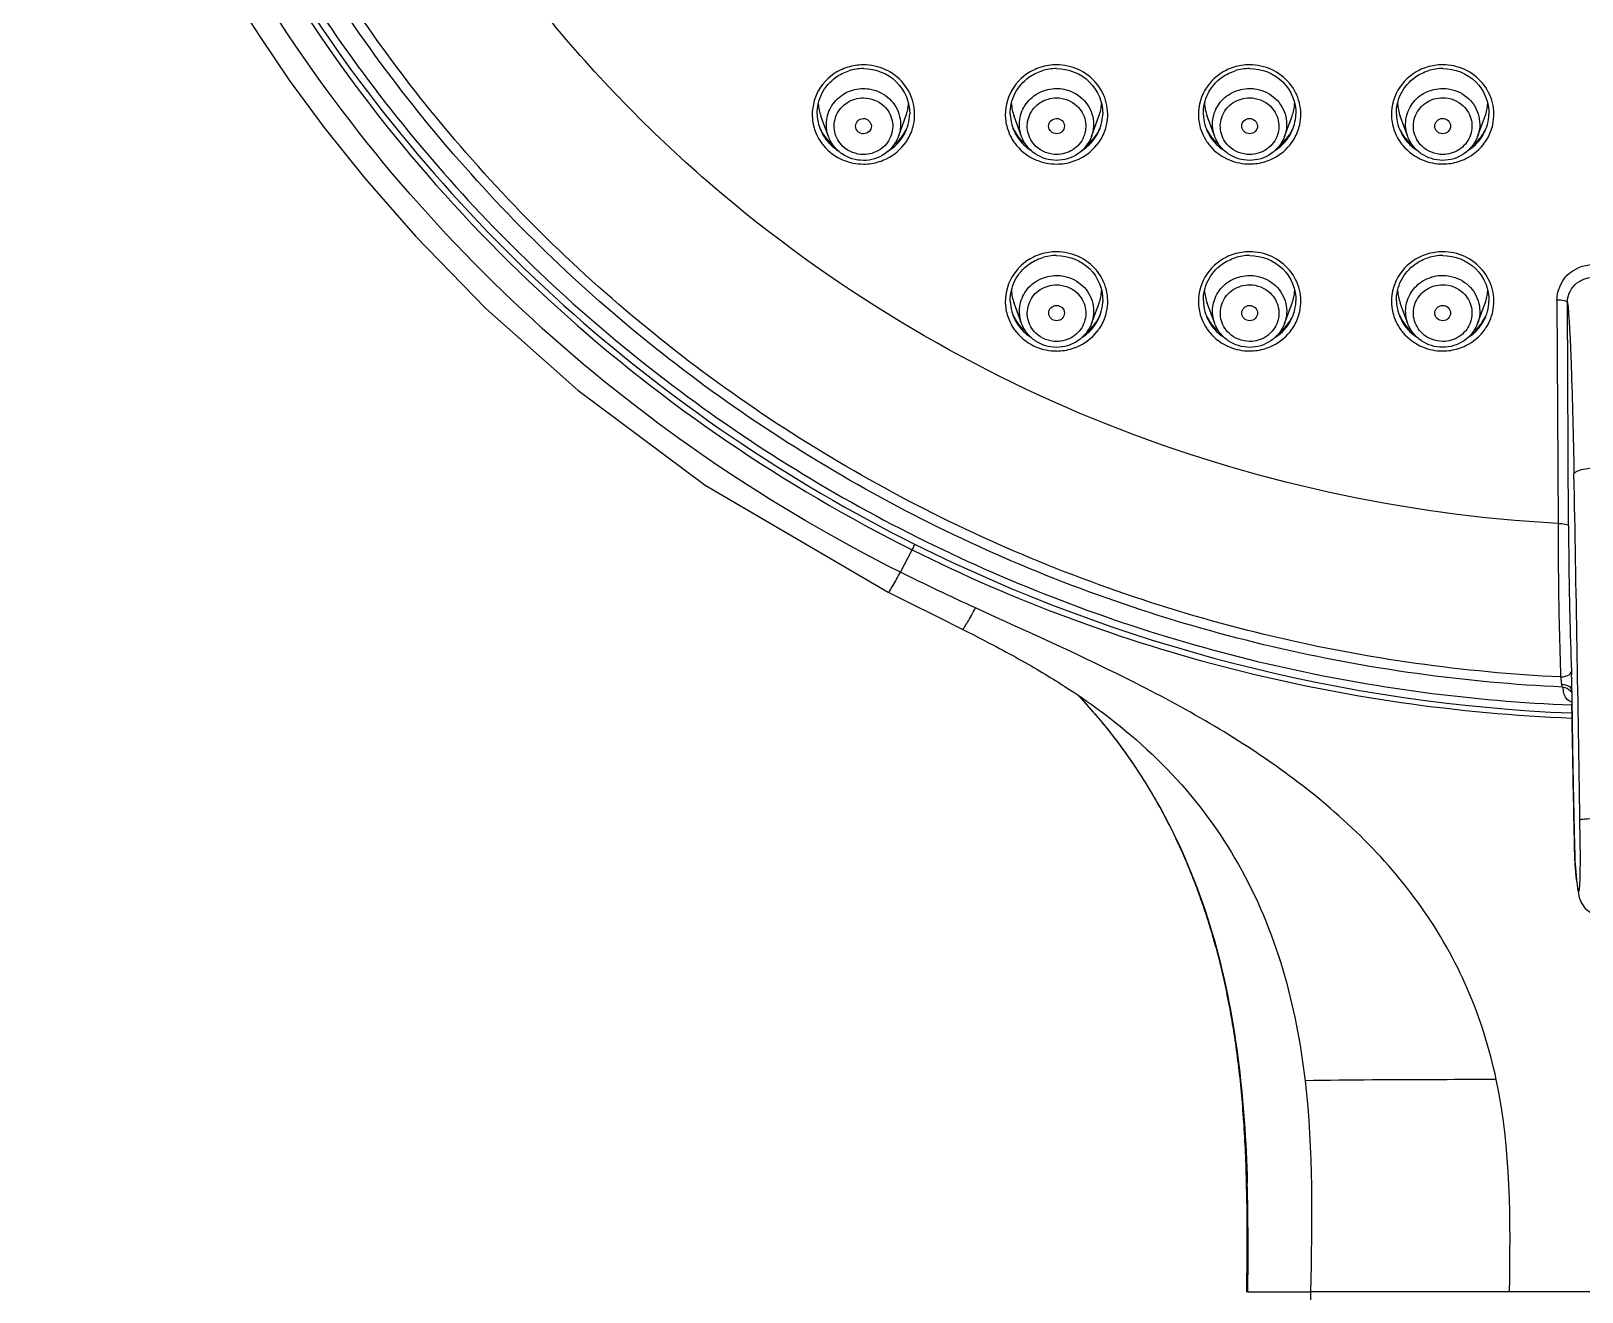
# Model space of a CAD drawing. Extents: x 4680 to 5808, y -3 to 824.
# Drawn here: x 5136.7 to 5196.1, y 460.9 to 509.2 of the extents above; entities that cross this region are included whole.
import ezdxf

# ---------------------------------------------------------------- set-up
doc = ezdxf.new("R2010")
doc.units = 0
doc.header["$LTSCALE"] = 4
doc.header["$MEASUREMENT"] = 0
for name, color, linetype in [('F3A55-R01_DXF_CONTINUOUS_LINE', 7, 'CONTINUOUS'), ('F3A55-R02_DXF_CONTINUOUS_LINE', 7, 'CONTINUOUS'), ('F3A55-R05_DXF_CONTINUOUS_LINE', 7, 'CONTINUOUS')]:
    doc.layers.add(name, color=color, linetype=linetype)

msp = doc.modelspace()

# ---------------------------------------------------------------- linework, layer by layer
at = {"layer": 'F3A55-R01_DXF_CONTINUOUS_LINE', "color": 9, "linetype": 'Continuous'}
for p, q in [((5169.974, 488.488), (5170.429, 489.343)), ((5183.269, 465.075), (5183.228, 465.088)), ((5183.292, 460.906), (5183.242, 460.906)), ((5183.292, 460.906), (5185.691, 460.906)), ((5185.691, 460.906), (5183.362, 356.876)), ((5203.011, 460.909), (5185.692, 460.906))]:
    msp.add_line(p, q, dxfattribs=at)
at = {"layer": 'F3A55-R01_DXF_CONTINUOUS_LINE', "color": 7, "linetype": 'Continuous'}
for p, q in [((5172.345, 486.304), (5172.545, 486.203)), ((5172.545, 486.203), (5172.759, 486.094)), ((5172.759, 486.094), (5172.97, 485.986)), ((5172.97, 485.986), (5173.177, 485.879)), ((5173.177, 485.879), (5173.38, 485.773)), ((5173.38, 485.773), (5173.513, 485.703)), ((5173.513, 485.703), (5173.645, 485.634)), ((5173.645, 485.634), (5173.775, 485.565)), ((5173.775, 485.565), (5173.903, 485.496)), ((5173.903, 485.496), (5174.029, 485.428)), ((5174.029, 485.428), (5174.154, 485.36)), ((5174.154, 485.36), (5174.277, 485.292)), ((5174.277, 485.292), (5174.399, 485.225)), ((5174.399, 485.225), (5174.518, 485.159)), ((5174.518, 485.159), (5174.636, 485.093)), ((5174.636, 485.093), (5174.752, 485.027)), ((5174.752, 485.027), (5174.867, 484.962)), ((5174.867, 484.962), (5174.98, 484.897)), ((5174.98, 484.897), (5175.091, 484.833)), ((5175.091, 484.833), (5175.2, 484.769)), ((5175.2, 484.769), (5175.307, 484.706)), ((5175.307, 484.706), (5175.413, 484.643)), ((5175.413, 484.643), (5175.517, 484.581)), ((5175.517, 484.581), (5175.619, 484.519)), ((5175.619, 484.519), (5175.719, 484.458)), ((5175.719, 484.458), (5175.817, 484.398)), ((5175.817, 484.398), (5175.914, 484.338)), ((5175.914, 484.338), (5176.008, 484.28)), ((5176.008, 484.28), (5176.1, 484.222)), ((5176.1, 484.222), (5176.19, 484.164)), ((5176.19, 484.164), (5176.278, 484.108)), ((5176.278, 484.108), (5176.407, 484.024)), ((5176.407, 484.024), (5176.533, 483.942)), ((5176.533, 483.942), (5176.654, 483.862)), ((5176.654, 483.862), (5176.771, 483.783)), ((5176.732, 483.809), (5176.897, 483.642)), ((5176.771, 483.783), (5176.883, 483.708)), ((5176.883, 483.708), (5176.988, 483.635)), ((5176.897, 483.642), (5177.367, 483.124)), ((5176.988, 483.635), (5177.083, 483.569)), ((5177.083, 483.569), (5177.098, 483.559)), ((5177.367, 483.124), (5177.428, 483.054)), ((5177.428, 483.054), (5177.492, 482.979)), ((5177.492, 482.979), (5177.557, 482.902)), ((5177.557, 482.902), (5177.625, 482.822)), ((5177.625, 482.822), (5177.693, 482.74)), ((5177.693, 482.74), (5177.762, 482.657)), ((5177.762, 482.657), (5177.831, 482.572)), ((5177.831, 482.572), (5177.901, 482.485)), ((5177.901, 482.485), (5177.972, 482.396)), ((5177.972, 482.396), (5178.043, 482.305)), ((5178.043, 482.305), (5178.116, 482.212)), ((5178.116, 482.212), (5178.189, 482.117)), ((5178.189, 482.117), (5178.263, 482.02)), ((5178.263, 482.02), (5178.338, 481.92)), ((5178.338, 481.92), (5178.414, 481.818)), ((5178.414, 481.818), (5178.492, 481.712)), ((5178.492, 481.712), (5178.571, 481.603)), ((5178.571, 481.603), (5178.651, 481.49)), ((5178.651, 481.49), (5178.734, 481.373)), ((5178.734, 481.373), (5178.819, 481.25)), ((5183.222, 465.311), (5183.228, 465.088))]:
    msp.add_line(p, q, dxfattribs=at)
for points in [[(5137.894, 525.346), (5138.108, 524.621), (5138.355, 523.821), (5138.634, 522.964), (5138.941, 522.065), (5139.276, 521.138), (5139.64, 520.18), (5140.04, 519.182), (5140.482, 518.136), (5140.972, 517.036), (5141.516, 515.88), (5142.122, 514.663), (5142.8, 513.377), (5143.565, 512.013), (5144.431, 510.56), (5145.419, 509.009), (5146.554, 507.346), (5147.881, 505.542), (5149.43, 503.599), (5151.384, 501.36), (5154.09, 498.59), (5157.61, 495.456), (5162.49, 491.817), (5169.499, 487.721)], [(5169.499, 487.721), (5170.219, 487.362), (5171.433, 486.759), (5172.345, 486.304)], [(5178.819, 481.25), (5178.905, 481.124), (5178.948, 481.06), (5178.992, 480.995), (5179.035, 480.929), (5179.079, 480.863), (5179.123, 480.795), (5179.166, 480.728), (5179.21, 480.66), (5179.253, 480.592), (5179.297, 480.523), (5179.34, 480.454), (5179.383, 480.385), (5179.425, 480.316), (5179.468, 480.246), (5179.51, 480.176), (5179.552, 480.105), (5179.594, 480.035), (5179.636, 479.963), (5179.678, 479.892), (5179.72, 479.82), (5179.761, 479.748), (5179.802, 479.676), (5179.843, 479.603), (5179.884, 479.53), (5179.924, 479.457), (5179.965, 479.383), (5180.005, 479.309), (5180.045, 479.235), (5180.085, 479.16), (5180.125, 479.085), (5180.164, 479.01), (5180.203, 478.934), (5180.242, 478.858), (5180.281, 478.781), (5180.32, 478.705), (5180.359, 478.628), (5180.397, 478.55), (5180.435, 478.472), (5180.473, 478.394), (5180.511, 478.316), (5180.548, 478.237), (5180.585, 478.158), (5180.623, 478.078), (5180.659, 477.998), (5180.696, 477.918), (5180.733, 477.838), (5180.769, 477.757), (5180.805, 477.675), (5180.841, 477.594), (5180.876, 477.512), (5180.912, 477.429), (5180.947, 477.346), (5180.982, 477.263), (5181.017, 477.18), (5181.051, 477.096), (5181.085, 477.012), (5181.12, 476.927), (5181.153, 476.842), (5181.187, 476.757), (5181.22, 476.671), (5181.253, 476.585), (5181.286, 476.498), (5181.319, 476.412), (5181.352, 476.324), (5181.384, 476.237), (5181.416, 476.149), (5181.448, 476.06), (5181.479, 475.972), (5181.51, 475.882), (5181.541, 475.793), (5181.572, 475.703), (5181.603, 475.613), (5181.633, 475.522), (5181.663, 475.431), (5181.693, 475.34), (5181.722, 475.248), (5181.752, 475.156), (5181.781, 475.063), (5181.81, 474.97), (5181.838, 474.877), (5181.866, 474.783), (5181.894, 474.689), (5181.922, 474.594), (5181.95, 474.499), (5181.977, 474.404), (5182.004, 474.308), (5182.031, 474.212), (5182.057, 474.115), (5182.084, 474.017), (5182.11, 473.919), (5182.136, 473.819), (5182.162, 473.718), (5182.188, 473.616), (5182.214, 473.513), (5182.239, 473.408), (5182.265, 473.301), (5182.291, 473.194), (5182.317, 473.084), (5182.342, 472.973), (5182.367, 472.861), (5182.392, 472.748), (5182.417, 472.633), (5182.442, 472.518), (5182.467, 472.401), (5182.491, 472.283), (5182.515, 472.164), (5182.538, 472.044), (5182.562, 471.924), (5182.584, 471.803), (5182.607, 471.681), (5182.629, 471.558), (5182.651, 471.435), (5182.672, 471.311), (5182.693, 471.187), (5182.714, 471.062), (5182.734, 470.937), (5182.754, 470.811), (5182.774, 470.684), (5182.793, 470.557), (5182.811, 470.429), (5182.83, 470.301), (5182.848, 470.172), (5182.865, 470.042), (5182.882, 469.912), (5182.899, 469.78), (5182.915, 469.649), (5182.931, 469.516), (5182.947, 469.383), (5182.962, 469.249), (5182.977, 469.114), (5182.991, 468.979), (5183.005, 468.843), (5183.018, 468.706), (5183.032, 468.568), (5183.044, 468.43), (5183.057, 468.29), (5183.069, 468.15), (5183.08, 468.009), (5183.091, 467.867), (5183.102, 467.725), (5183.113, 467.581), (5183.123, 467.436), (5183.132, 467.291), (5183.141, 467.145), (5183.15, 466.997), (5183.159, 466.849), (5183.167, 466.7), (5183.175, 466.549), (5183.182, 466.398), (5183.189, 466.246), (5183.195, 466.093), (5183.202, 465.938), (5183.207, 465.783), (5183.213, 465.627), (5183.218, 465.469), (5183.222, 465.311)], [(5183.228, 465.088), (5183.247, 464.019), (5183.252, 462.329), (5183.242, 460.906)]]:
    msp.add_lwpolyline(points, dxfattribs=at)
at = {"layer": 'F3A55-R01_DXF_CONTINUOUS_LINE', "color": 9, "linetype": 'Continuous'}
msp.add_arc((5198.169, 544.912), 61.869, 243.45547, 267.72469, dxfattribs=at)
for points, knots in [([(5137.656, 541.846), (5137.613, 536.479), (5139.078, 525.648), (5145.751, 510.667), (5156.365, 498.019), (5165.523, 491.791), (5170.429, 489.343)], [0, 0, 0, 0, 0.2476, 0.496346, 0.747064, 1, 1, 1, 1]), ([(5169.974, 488.488), (5165.025, 490.964), (5155.771, 497.233), (5145.023, 509.969), (5138.208, 525.055), (5136.662, 535.976), (5136.654, 541.394)], [0, 0, 0, 0, 0.252922, 0.503646, 0.752401, 1, 1, 1, 1]), ([(5137.854, 541.431), (5137.856, 536.12), (5139.382, 525.414), (5146.059, 510.624), (5156.598, 498.141), (5165.666, 491.987), (5170.52, 489.564)], [0, 0, 0, 0, 0.247597, 0.496354, 0.747078, 1, 1, 1, 1]), ([(5170.429, 489.343), (5170.452, 489.387), (5170.483, 489.459), (5170.52, 489.534), (5170.52, 489.564)], [0, 0, 0, 0, 0.624837, 1, 1, 1, 1]), ([(5170.429, 489.343), (5174.333, 487.388), (5182.608, 484.327), (5191.337, 483.068), (5195.714, 482.899)], [0, 0, 0, 0, 0.499179, 1, 1, 1, 1]), ([(5169.499, 487.721), (5169.524, 487.707), (5169.603, 487.845), (5169.697, 487.972), (5169.834, 488.229), (5169.926, 488.399), (5169.974, 488.488)], [0, 0, 0, 0, 0.096125, 0.347804, 0.66464, 1, 1, 1, 1]), ([(5172.345, 486.304), (5172.372, 486.291), (5172.455, 486.431), (5172.555, 486.57), (5172.701, 486.843), (5172.799, 487.024), (5172.85, 487.12)], [0, 0, 0, 0, 0.094413, 0.346116, 0.664281, 1, 1, 1, 1]), ([(5192.811, 469.046), (5192.559, 470.229), (5191.834, 472.557), (5189.45, 476.764), (5185.101, 480.873), (5179.072, 484.327), (5174.914, 486.171), (5172.85, 487.12)], [0, 0, 0, 0, 0.129408, 0.258778, 0.513567, 0.756924, 1, 1, 1, 1]), ([(5177.098, 483.559), (5178.278, 482.732), (5180.499, 480.871), (5183.09, 477.365), (5184.765, 473.323), (5185.313, 470.452), (5185.484, 468.998)], [0, 0, 0, 0, 0.249424, 0.497163, 0.746706, 1, 1, 1, 1]), ([(5177.368, 483.123), (5178.422, 481.911), (5180.262, 479.224), (5182.665, 473.194), (5183.182, 468.3), (5183.269, 465.075)], [0, 0, 0, 0, 0.249221, 0.49972, 1, 1, 1, 1]), ([(5192.811, 469.046), (5192.093, 469.045), (5189.651, 469.037), (5187.208, 469.03), (5185.484, 468.998)], [0, 0, 0, 0, 0.293998, 1, 1, 1, 1])]:
    msp.add_open_spline(points, degree=3, knots=knots, dxfattribs=at)
for points in [[(5172.85, 487.12), (5171.885, 487.563), (5170.923, 488.013), (5169.973, 488.487)], [(5185.484, 468.998), (5185.799, 466.319), (5185.752, 463.604), (5185.692, 460.906)], [(5193.316, 460.907), (5193.368, 463.625), (5193.378, 466.388), (5192.811, 469.046)], [(5183.292, 460.906), (5183.3, 462.296), (5183.307, 463.686), (5183.269, 465.075)]]:
    msp.add_open_spline(points, degree=3, dxfattribs=at)
at = {"layer": 'F3A55-R02_DXF_CONTINUOUS_LINE', "color": 7, "linetype": 'Continuous'}
for p, q in [((5195.137, 498.913), (5195.18, 490.355)), ((5195.679, 483.907), (5195.68, 483.905)), ((5195.704, 483.913), (5195.708, 483.571)), ((5195.867, 476.871), (5195.899, 476.575)), ((5195.898, 476.584), (5195.91, 476.505)), ((5195.898, 476.584), (5195.899, 476.575))]:
    msp.add_line(p, q, dxfattribs=at)
at = {"layer": 'F3A55-R02_DXF_CONTINUOUS_LINE', "color": 9, "linetype": 'Continuous'}
for p, q in [((5195.581, 490.26), (5195.537, 498.818)), ((5195.691, 484.693), (5195.695, 484.557)), ((5195.704, 483.947), (5195.7, 483.974)), ((5195.704, 483.913), (5195.704, 483.947)), ((5195.704, 483.913), (5195.704, 483.947)), ((5195.704, 483.893), (5195.704, 483.913)), ((5195.704, 483.874), (5195.704, 483.893)), ((5195.81, 478.029), (5195.81, 478.036)), ((5195.89, 476.704), (5195.898, 476.584))]:
    msp.add_line(p, q, dxfattribs=at)
at = {"layer": 'F3A55-R02_DXF_CONTINUOUS_LINE', "color": 7, "linetype": 'Continuous'}
for points in [[(5195.679, 483.907), (5195.689, 483.891), (5195.708, 483.854)], [(5195.708, 483.571), (5195.719, 482.797), (5195.737, 481.791), (5195.763, 480.352), (5195.811, 477.971)], [(5195.811, 477.971), (5195.818, 477.7), (5195.828, 477.433), (5195.844, 477.163), (5195.867, 476.871)], [(5195.91, 476.505), (5195.964, 476.165), (5195.993, 476.027), (5196.069, 475.828), (5196.223, 475.602), (5196.468, 475.404), (5196.796, 475.285), (5196.944, 475.271)]]:
    msp.add_lwpolyline(points, dxfattribs=at)
at = {"layer": 'F3A55-R02_DXF_CONTINUOUS_LINE', "color": 9, "linetype": 'Continuous'}
for centre, radius, start, end in [((5168.557, 505.908), 2.02, 98.71509, 116.08715), ((5168.557, 505.898), 2.03, 90.01446, 98.68199), ((5175.957, 505.909), 2.02, 98.71509, 116.08715), ((5175.957, 505.899), 2.03, 90.01446, 98.68199), ((5183.357, 505.91), 2.02, 98.71509, 116.08715), ((5183.357, 505.9), 2.03, 90.01446, 98.68199), ((5190.757, 505.911), 2.02, 98.71509, 116.08715), ((5190.757, 505.901), 2.03, 90.01446, 98.68199), ((5168.456, 506.032), 1.862, 185.2102, 202.5484), ((5175.856, 506.033), 1.862, 185.2102, 202.5484), ((5183.256, 506.034), 1.862, 185.2102, 202.5484), ((5190.656, 506.035), 1.862, 185.2102, 202.5484), ((5168.476, 506.043), 1.885, 202.61658, 213.86241), ((5168.489, 506.095), 1.709, 200.45366, 216.87998), ((5168.625, 506.095), 1.709, 323.13619, 339.5625), ((5168.646, 506.037), 1.876, 330.26001, 347.54827), ((5175.876, 506.044), 1.885, 202.61658, 213.86241), ((5175.889, 506.096), 1.709, 200.45366, 216.87998), ((5176.025, 506.096), 1.709, 323.13619, 339.5625), ((5176.046, 506.038), 1.876, 330.26001, 347.54827), ((5183.276, 506.045), 1.885, 202.61658, 213.86241), ((5183.289, 506.097), 1.709, 200.45366, 216.87998), ((5183.425, 506.097), 1.709, 323.13619, 339.5625), ((5183.446, 506.039), 1.876, 330.26001, 347.54827), ((5190.676, 506.046), 1.885, 202.61658, 213.86241), ((5190.689, 506.098), 1.709, 200.45366, 216.87998), ((5190.825, 506.098), 1.709, 323.13619, 339.5625), ((5190.846, 506.04), 1.876, 330.26001, 347.54827), ((5168.49, 506.051), 1.902, 213.85404, 219.80355), ((5168.533, 506.138), 1.77, 234.87882, 237.92241), ((5168.581, 506.138), 1.77, 302.09224, 305.13735), ((5168.635, 506.044), 1.888, 324.83897, 330.23236), ((5175.89, 506.052), 1.902, 213.85404, 219.80355), ((5175.933, 506.139), 1.77, 234.87882, 237.92241), ((5175.981, 506.139), 1.77, 302.09224, 305.13735), ((5176.035, 506.045), 1.888, 324.83897, 330.23236), ((5183.29, 506.053), 1.902, 213.85404, 219.80355), ((5183.333, 506.14), 1.77, 234.87882, 237.92241), ((5183.381, 506.14), 1.77, 302.09224, 305.13735), ((5183.435, 506.046), 1.888, 324.83897, 330.23236), ((5190.69, 506.054), 1.902, 213.85404, 219.80355), ((5190.733, 506.141), 1.77, 234.87882, 237.92241), ((5190.781, 506.141), 1.77, 302.09224, 305.13735), ((5190.835, 506.047), 1.888, 324.83897, 330.23236), ((5168.557, 506.157), 2.03, 270.01446, 278.68199), ((5168.557, 506.146), 2.02, 278.71509, 296.08715), ((5175.957, 506.158), 2.03, 270.01446, 278.68199), ((5175.957, 506.147), 2.02, 278.71509, 296.08715), ((5183.357, 506.159), 2.03, 270.01446, 278.68199), ((5183.357, 506.148), 2.02, 278.71509, 296.08715), ((5190.757, 506.16), 2.03, 270.01446, 278.68199), ((5190.757, 506.149), 2.02, 278.71509, 296.08715), ((5175.958, 498.745), 2.02, 98.71509, 116.08715), ((5175.958, 498.735), 2.03, 90.01446, 98.68199), ((5183.358, 498.746), 2.02, 98.71509, 116.08715), ((5183.358, 498.736), 2.03, 90.01446, 98.68199), ((5190.758, 498.747), 2.02, 98.71509, 116.08715), ((5190.758, 498.737), 2.03, 90.01446, 98.68199), ((5175.857, 498.868), 1.862, 185.2102, 202.5484), ((5175.878, 498.879), 1.885, 202.61658, 213.86241), ((5175.89, 498.932), 1.709, 200.45366, 216.87998), ((5176.026, 498.932), 1.709, 323.13619, 339.5625), ((5176.047, 498.874), 1.876, 330.26001, 347.54827), ((5183.257, 498.869), 1.862, 185.2102, 202.5484), ((5183.278, 498.88), 1.885, 202.61658, 213.86241), ((5183.29, 498.933), 1.709, 200.45366, 216.87998), ((5183.426, 498.933), 1.709, 323.13619, 339.5625), ((5183.447, 498.875), 1.876, 330.26001, 347.54827), ((5190.657, 498.87), 1.862, 185.2102, 202.5484), ((5190.678, 498.881), 1.885, 202.61658, 213.86241), ((5190.69, 498.934), 1.709, 200.45366, 216.87998), ((5190.826, 498.934), 1.709, 323.13619, 339.5625), ((5190.847, 498.876), 1.876, 330.26001, 347.54827), ((5175.891, 498.888), 1.902, 213.85404, 219.80355), ((5176.036, 498.881), 1.888, 324.83897, 330.23236), ((5183.291, 498.889), 1.902, 213.85404, 219.80355), ((5183.436, 498.882), 1.888, 324.83897, 330.23236), ((5190.691, 498.89), 1.902, 213.85404, 219.80355), ((5190.836, 498.883), 1.888, 324.83897, 330.23236), ((5175.934, 498.974), 1.77, 234.87882, 237.92241), ((5175.958, 498.993), 2.03, 270.01446, 278.68199), ((5175.958, 498.983), 2.02, 278.71509, 296.08715), ((5175.982, 498.974), 1.77, 302.09224, 305.13735), ((5183.334, 498.975), 1.77, 234.87882, 237.92241), ((5183.358, 498.994), 2.03, 270.01446, 278.68199), ((5183.358, 498.984), 2.02, 278.71509, 296.08715), ((5183.382, 498.975), 1.77, 302.09224, 305.13735), ((5190.734, 498.976), 1.77, 234.87882, 237.92241), ((5190.758, 498.995), 2.03, 270.01446, 278.68199), ((5190.758, 498.985), 2.02, 278.71509, 296.08715), ((5190.782, 498.976), 1.77, 302.09224, 305.13735), ((2101.635, 433.053), 3094.721, 0.850608, 1.096079), ((5452.826, 490.995), 257.647, 180.14222, 180.32178), ((5195.35, 483.691), 0.393, 33.34923, 39.33628), ((5196.384, 483.966), 0.684, 184.71404, 186.12588), ((5196.138, 483.923), 0.435, 176.87637, 181.33153), ((5338.533, 485.445), 142.837, 180.63005, 180.80684), ((5196.208, 484.687), 1.28, 245.98943, 246.9956), ((5116.866, 477.814), 79.158, 0.03413, 0.85485)]:
    msp.add_arc(centre, radius, start, end, dxfattribs=at)
at = {"layer": 'F3A55-R02_DXF_CONTINUOUS_LINE', "color": 7, "linetype": 'Continuous'}
for centre, radius, start, end in [((5168.559, 505.941), 1.844, 90.05453, 107.57442), ((5175.959, 505.942), 1.844, 90.05453, 107.57442), ((5183.359, 505.943), 1.844, 90.05453, 107.57442), ((5190.759, 505.944), 1.844, 90.05453, 107.57442), ((5168.428, 506.075), 1.645, 181.47134, 184.86651), ((5168.455, 506.078), 1.671, 184.88702, 198.42331), ((5168.659, 506.078), 1.671, 341.59321, 355.12873), ((5168.686, 506.076), 1.645, 355.14928, 358.53704), ((5175.828, 506.077), 1.645, 181.47134, 184.86651), ((5175.855, 506.079), 1.671, 184.88702, 198.42331), ((5176.059, 506.079), 1.671, 341.59321, 355.12873), ((5176.086, 506.077), 1.645, 355.14928, 358.53704), ((5183.228, 506.078), 1.645, 181.47134, 184.86651), ((5183.255, 506.08), 1.671, 184.88702, 198.42331), ((5183.459, 506.08), 1.671, 341.59321, 355.12873), ((5183.486, 506.078), 1.645, 355.14928, 358.53704), ((5190.628, 506.079), 1.645, 181.47134, 184.86651), ((5190.655, 506.081), 1.671, 184.88702, 198.42331), ((5190.859, 506.081), 1.671, 341.59321, 355.12873), ((5190.886, 506.079), 1.645, 355.14928, 358.53704), ((5168.433, 506.072), 1.648, 198.44625, 200.37577), ((5168.469, 506.212), 1.731, 202.48262, 204.24063), ((5168.488, 506.221), 1.752, 204.26684, 216.88643), ((5168.626, 506.221), 1.752, 323.12973, 335.74932), ((5168.645, 506.212), 1.731, 335.77553, 337.53395), ((5168.681, 506.072), 1.648, 339.64039, 341.57031), ((5175.833, 506.073), 1.648, 198.44625, 200.37577), ((5175.869, 506.213), 1.731, 202.48262, 204.24063), ((5175.888, 506.222), 1.752, 204.26684, 216.88643), ((5176.026, 506.222), 1.752, 323.12973, 335.74932), ((5176.045, 506.213), 1.731, 335.77553, 337.53395), ((5176.081, 506.073), 1.648, 339.64039, 341.57031), ((5183.233, 506.074), 1.648, 198.44625, 200.37577), ((5183.269, 506.214), 1.731, 202.48262, 204.24063), ((5183.288, 506.223), 1.752, 204.26684, 216.88643), ((5183.426, 506.223), 1.752, 323.12973, 335.74932), ((5183.445, 506.214), 1.731, 335.77553, 337.53395), ((5183.481, 506.074), 1.648, 339.64039, 341.57031), ((5190.633, 506.075), 1.648, 198.44625, 200.37577), ((5190.669, 506.215), 1.731, 202.48262, 204.24063), ((5190.688, 506.224), 1.752, 204.26684, 216.88643), ((5190.826, 506.224), 1.752, 323.12973, 335.74932), ((5190.845, 506.215), 1.731, 335.77553, 337.53395), ((5190.881, 506.075), 1.648, 339.64039, 341.57031), ((5168.519, 506.247), 1.792, 216.96037, 230.47154), ((5168.595, 506.247), 1.792, 309.54461, 323.05579), ((5175.919, 506.248), 1.792, 216.96037, 230.47154), ((5175.995, 506.248), 1.792, 309.54461, 323.05579), ((5183.319, 506.249), 1.792, 216.96037, 230.47154), ((5183.395, 506.249), 1.792, 309.54461, 323.05579), ((5190.719, 506.25), 1.792, 216.96037, 230.47154), ((5190.795, 506.25), 1.792, 309.54461, 323.05579), ((5175.96, 498.778), 1.844, 90.05453, 107.57442), ((5183.36, 498.779), 1.844, 90.05453, 107.57442), ((5190.76, 498.78), 1.844, 90.05453, 107.57442), ((5175.829, 498.912), 1.645, 181.47134, 184.86651), ((5175.856, 498.915), 1.671, 184.88702, 198.42331), ((5176.06, 498.915), 1.671, 341.59321, 355.12873), ((5176.087, 498.912), 1.645, 355.14928, 358.53704), ((5183.229, 498.913), 1.645, 181.47134, 184.86651), ((5183.256, 498.916), 1.671, 184.88702, 198.42331), ((5183.46, 498.916), 1.671, 341.59321, 355.12873), ((5183.487, 498.913), 1.645, 355.14928, 358.53704), ((5190.629, 498.914), 1.645, 181.47134, 184.86651), ((5190.656, 498.917), 1.671, 184.88702, 198.42331), ((5190.86, 498.917), 1.671, 341.59321, 355.12873), ((5190.887, 498.914), 1.645, 355.14928, 358.53704), ((5175.834, 498.909), 1.648, 198.44625, 200.37577), ((5175.87, 499.049), 1.731, 202.48262, 204.24063), ((5175.89, 499.058), 1.752, 204.26684, 216.88643), ((5176.027, 499.058), 1.752, 323.12973, 335.74932), ((5176.046, 499.049), 1.731, 335.77553, 337.53395), ((5176.082, 498.909), 1.648, 339.64039, 341.57031), ((5183.234, 498.91), 1.648, 198.44625, 200.37577), ((5183.27, 499.05), 1.731, 202.48262, 204.24063), ((5183.29, 499.059), 1.752, 204.26684, 216.88643), ((5183.427, 499.059), 1.752, 323.12973, 335.74932), ((5183.446, 499.05), 1.731, 335.77553, 337.53395), ((5183.482, 498.91), 1.648, 339.64039, 341.57031), ((5190.634, 498.911), 1.648, 198.44625, 200.37577), ((5190.67, 499.051), 1.731, 202.48262, 204.24063), ((5190.69, 499.06), 1.752, 204.26684, 216.88643), ((5190.827, 499.06), 1.752, 323.12973, 335.74932), ((5190.846, 499.051), 1.731, 335.77553, 337.53395), ((5190.882, 498.911), 1.648, 339.64039, 341.57031), ((5175.92, 499.084), 1.792, 216.96037, 230.47154), ((5175.996, 499.084), 1.792, 309.54461, 323.05579), ((5183.32, 499.085), 1.792, 216.96037, 230.47154), ((5183.396, 499.085), 1.792, 309.54461, 323.05579), ((5190.72, 499.086), 1.792, 216.96037, 230.47154), ((5190.796, 499.086), 1.792, 309.54461, 323.05579), ((5345.419, 490.503), 149.837, 180.37652, 181.07822), ((5177.03, 484.104), 18.67, 1.09988, 1.39093)]:
    msp.add_arc(centre, radius, start, end, dxfattribs=at)
for points, knots in [([(5138.148, 541.453), (5138.148, 537.753), (5138.885, 530.323), (5142.156, 519.609), (5147.471, 509.692), (5154.632, 500.941), (5163.376, 493.67), (5173.384, 488.144), (5184.286, 484.559), (5191.894, 483.551), (5195.708, 483.4)], [0, 0, 0, 0, 0.123095, 0.24647, 0.370378, 0.494979, 0.620337, 0.746403, 0.873029, 1, 1, 1, 1]), ([(5168.557, 507.785), (5169.014, 507.786), (5169.958, 507.424), (5170.341, 506.478), (5170.33, 506.034)], [0, 0, 0, 0, 0.507035, 1, 1, 1, 1]), ([(5175.957, 507.787), (5176.414, 507.787), (5177.358, 507.425), (5177.741, 506.479), (5177.73, 506.035)], [0, 0, 0, 0, 0.507035, 1, 1, 1, 1]), ([(5183.357, 507.788), (5183.814, 507.788), (5184.758, 507.426), (5185.141, 506.48), (5185.13, 506.036)], [0, 0, 0, 0, 0.507035, 1, 1, 1, 1]), ([(5190.757, 507.789), (5191.214, 507.789), (5192.158, 507.427), (5192.541, 506.481), (5192.53, 506.037)], [0, 0, 0, 0, 0.507035, 1, 1, 1, 1]), ([(5166.784, 506.033), (5166.778, 506.304), (5166.903, 506.861), (5167.279, 507.29), (5167.502, 507.45)], [0, 0, 0, 0, 0.496276, 1, 1, 1, 1]), ([(5174.184, 506.034), (5174.178, 506.305), (5174.303, 506.862), (5174.679, 507.291), (5174.902, 507.451)], [0, 0, 0, 0, 0.496276, 1, 1, 1, 1]), ([(5181.584, 506.035), (5181.578, 506.306), (5181.703, 506.863), (5182.079, 507.292), (5182.302, 507.452)], [0, 0, 0, 0, 0.496276, 1, 1, 1, 1]), ([(5188.984, 506.036), (5188.978, 506.307), (5189.103, 506.864), (5189.479, 507.293), (5189.702, 507.453)], [0, 0, 0, 0, 0.496276, 1, 1, 1, 1]), ([(5175.958, 500.622), (5176.415, 500.622), (5177.359, 500.261), (5177.742, 499.315), (5177.731, 498.87)], [0, 0, 0, 0, 0.507035, 1, 1, 1, 1]), ([(5183.358, 500.623), (5183.815, 500.623), (5184.759, 500.262), (5185.142, 499.316), (5185.131, 498.871)], [0, 0, 0, 0, 0.507035, 1, 1, 1, 1]), ([(5190.758, 500.624), (5191.215, 500.624), (5192.159, 500.263), (5192.542, 499.317), (5192.531, 498.872)], [0, 0, 0, 0, 0.507035, 1, 1, 1, 1]), ([(5174.185, 498.87), (5174.179, 499.141), (5174.304, 499.698), (5174.68, 500.127), (5174.903, 500.287)], [0, 0, 0, 0, 0.496276, 1, 1, 1, 1]), ([(5181.585, 498.871), (5181.579, 499.142), (5181.704, 499.699), (5182.08, 500.128), (5182.303, 500.288)], [0, 0, 0, 0, 0.496276, 1, 1, 1, 1]), ([(5188.985, 498.872), (5188.979, 499.143), (5189.104, 499.7), (5189.48, 500.129), (5189.703, 500.289)], [0, 0, 0, 0, 0.496276, 1, 1, 1, 1]), ([(5195.697, 484.462), (5195.698, 484.42), (5195.7, 484.257), (5195.701, 484.095), (5195.7, 483.974)], [0, 0, 0, 0, 0.260685, 1, 1, 1, 1])]:
    msp.add_open_spline(points, degree=3, knots=knots, dxfattribs=at)
at = {"layer": 'F3A55-R02_DXF_CONTINUOUS_LINE', "color": 9, "linetype": 'Continuous'}
for points, knots in [([(5195.363, 484.084), (5191.624, 484.255), (5184.171, 485.288), (5173.502, 488.856), (5163.715, 494.316), (5155.17, 501.472), (5148.174, 510.069), (5142.985, 519.798), (5139.793, 530.302), (5139.073, 537.583), (5139.073, 541.209)], [0, 0, 0, 0, 0.127002, 0.253651, 0.379731, 0.50509, 0.629684, 0.753576, 0.876929, 1, 1, 1, 1]), ([(5195.275, 484.472), (5191.568, 484.648), (5184.178, 485.685), (5173.602, 489.239), (5163.904, 494.665), (5155.436, 501.771), (5148.506, 510.302), (5143.366, 519.954), (5140.203, 530.372), (5139.491, 537.592), (5139.49, 541.189)], [0, 0, 0, 0, 0.127002, 0.25365, 0.379728, 0.505086, 0.629679, 0.753572, 0.876927, 1, 1, 1, 1]), ([(5195.18, 490.355), (5189.275, 490.675), (5177.525, 493.238), (5164.696, 500.988), (5156.456, 509.362), (5151.44, 516.552), (5147.735, 524.451), (5146.204, 530.056), (5145.687, 532.893)], [0, 0, 0, 0, 0.252822, 0.503795, 0.62874, 0.753024, 0.876724, 1, 1, 1, 1]), ([(5167.669, 507.722), (5167.33, 507.556), (5166.739, 507.017), (5166.568, 506.232), (5166.601, 505.862)], [0, 0, 0, 0, 0.503911, 1, 1, 1, 1]), ([(5170.477, 505.633), (5170.537, 505.906), (5170.53, 506.49), (5170.129, 507.268), (5169.427, 507.802), (5168.845, 507.928), (5168.557, 507.928)], [0, 0, 0, 0, 0.246406, 0.494418, 0.745837, 1, 1, 1, 1]), ([(5175.069, 507.723), (5174.73, 507.557), (5174.139, 507.018), (5173.968, 506.233), (5174.001, 505.863)], [0, 0, 0, 0, 0.503911, 1, 1, 1, 1]), ([(5177.877, 505.634), (5177.937, 505.907), (5177.93, 506.491), (5177.529, 507.269), (5176.827, 507.803), (5176.245, 507.929), (5175.957, 507.929)], [0, 0, 0, 0, 0.246406, 0.494418, 0.745837, 1, 1, 1, 1]), ([(5182.469, 507.724), (5182.13, 507.558), (5181.539, 507.019), (5181.368, 506.234), (5181.401, 505.865)], [0, 0, 0, 0, 0.503911, 1, 1, 1, 1]), ([(5185.277, 505.635), (5185.337, 505.908), (5185.33, 506.492), (5184.929, 507.271), (5184.227, 507.804), (5183.645, 507.93), (5183.357, 507.93)], [0, 0, 0, 0, 0.246406, 0.494418, 0.745837, 1, 1, 1, 1]), ([(5189.869, 507.725), (5189.53, 507.559), (5188.939, 507.02), (5188.768, 506.235), (5188.801, 505.866)], [0, 0, 0, 0, 0.503911, 1, 1, 1, 1]), ([(5192.677, 505.636), (5192.737, 505.909), (5192.73, 506.494), (5192.329, 507.272), (5191.627, 507.805), (5191.045, 507.931), (5190.757, 507.931)], [0, 0, 0, 0, 0.246406, 0.494418, 0.745837, 1, 1, 1, 1]), ([(5175.07, 500.559), (5174.731, 500.393), (5174.14, 499.854), (5173.969, 499.069), (5174.002, 498.699)], [0, 0, 0, 0, 0.503911, 1, 1, 1, 1]), ([(5177.878, 498.469), (5177.938, 498.743), (5177.931, 499.327), (5177.53, 500.105), (5176.828, 500.639), (5176.246, 500.765), (5175.958, 500.765)], [0, 0, 0, 0, 0.246406, 0.494418, 0.745837, 1, 1, 1, 1]), ([(5182.47, 500.56), (5182.131, 500.394), (5181.54, 499.855), (5181.369, 499.07), (5181.402, 498.7)], [0, 0, 0, 0, 0.503911, 1, 1, 1, 1]), ([(5185.278, 498.47), (5185.338, 498.744), (5185.331, 499.328), (5184.93, 500.106), (5184.228, 500.64), (5183.646, 500.766), (5183.358, 500.766)], [0, 0, 0, 0, 0.246406, 0.494418, 0.745837, 1, 1, 1, 1]), ([(5189.87, 500.561), (5189.531, 500.395), (5188.94, 499.856), (5188.769, 499.071), (5188.802, 498.701)], [0, 0, 0, 0, 0.503911, 1, 1, 1, 1]), ([(5192.678, 498.472), (5192.738, 498.745), (5192.731, 499.329), (5192.33, 500.107), (5191.628, 500.641), (5191.046, 500.767), (5190.758, 500.767)], [0, 0, 0, 0, 0.246406, 0.494418, 0.745837, 1, 1, 1, 1]), ([(5195.137, 498.913), (5195.138, 499.256), (5195.432, 499.977), (5196.15, 500.264), (5196.501, 500.276)], [0, 0, 0, 0, 0.494356, 1, 1, 1, 1]), ([(5195.537, 498.818), (5195.536, 499.062), (5195.749, 499.576), (5196.261, 499.781), (5196.512, 499.787)], [0, 0, 0, 0, 0.493823, 1, 1, 1, 1]), ([(5195.537, 498.818), (5195.535, 498.834), (5195.491, 498.867), (5195.359, 498.903), (5195.23, 498.913), (5195.137, 498.913)], [0, 0, 0, 0, 0.11215, 0.336573, 1, 1, 1, 1]), ([(5195.537, 498.818), (5195.561, 498.706), (5195.579, 498.408), (5195.62, 497.872), (5195.653, 497.162), (5195.699, 495.979), (5195.745, 494.327), (5195.776, 492.961), (5195.79, 492.252)], [0, 0, 0, 0, 0.052261, 0.135743, 0.245444, 0.37645, 0.67612, 1, 1, 1, 1]), ([(5196.763, 492.481), (5196.64, 492.478), (5196.413, 492.464), (5196.108, 492.416), (5195.91, 492.361), (5195.795, 492.291), (5195.79, 492.253)], [0, 0, 0, 0, 0.360433, 0.669395, 0.887816, 1, 1, 1, 1]), ([(5195.18, 490.355), (5195.273, 490.356), (5195.402, 490.345), (5195.533, 490.31), (5195.579, 490.276), (5195.581, 490.26)], [0, 0, 0, 0, 0.657662, 0.88537, 1, 1, 1, 1]), ([(5195.183, 489.548), (5195.185, 489.099), (5195.195, 487.407), (5195.236, 485.715), (5195.275, 484.472)], [0, 0, 0, 0, 0.265122, 1, 1, 1, 1]), ([(5195.608, 487.683), (5195.613, 487.418), (5195.635, 486.421), (5195.666, 485.424), (5195.691, 484.693)], [0, 0, 0, 0, 0.266285, 1, 1, 1, 1]), ([(5195.275, 484.472), (5195.314, 484.472), (5195.449, 484.483), (5195.595, 484.533), (5195.656, 484.608)], [0, 0, 0, 0, 0.288171, 1, 1, 1, 1]), ([(5195.307, 484.194), (5195.309, 484.18), (5195.317, 484.14), (5195.337, 484.095), (5195.363, 484.084)], [0, 0, 0, 0, 0.342406, 1, 1, 1, 1]), ([(5195.307, 484.194), (5195.355, 484.193), (5195.501, 484.178), (5195.694, 484.081), (5195.7, 483.974)], [0, 0, 0, 0, 0.310451, 1, 1, 1, 1]), ([(5195.687, 483.517), (5195.614, 483.55), (5195.474, 483.633), (5195.394, 483.86), (5195.38, 484.009), (5195.363, 484.084)], [0, 0, 0, 0, 0.347589, 0.664672, 1, 1, 1, 1]), ([(5195.81, 478.036), (5195.782, 479.389), (5195.747, 481.188), (5195.716, 482.987), (5195.71, 483.433)], [0, 0, 0, 0, 0.752004, 1, 1, 1, 1]), ([(5196.991, 479.053), (5196.868, 479.051), (5196.642, 479.045), (5196.374, 479.034), (5196.2, 479.021), (5196.107, 479.015), (5196.053, 479.004), (5196.02, 479.001), (5196.015, 478.994)], [0, 0, 0, 0, 0.376003, 0.695404, 0.819258, 0.913255, 0.973936, 1, 1, 1, 1]), ([(5195.865, 476.933), (5195.859, 477.004), (5195.829, 477.371), (5195.816, 477.739), (5195.81, 478.036)], [0, 0, 0, 0, 0.193591, 1, 1, 1, 1]), ([(5196.024, 477.861), (5196.024, 477.773), (5196.023, 477.459), (5196.02, 477.144), (5196.015, 476.917)], [0, 0, 0, 0, 0.278372, 1, 1, 1, 1]), ([(5195.89, 476.704), (5195.888, 476.72), (5195.878, 476.796), (5195.87, 476.872), (5195.865, 476.933)], [0, 0, 0, 0, 0.211778, 1, 1, 1, 1]), ([(5196.015, 476.917), (5196.012, 476.756), (5196.016, 476.595), (5195.962, 476.103), (5195.925, 476.481), (5195.907, 476.594)], [0, 0, 0, 0, 0.483197, 0.659193, 1, 1, 1, 1])]:
    msp.add_open_spline(points, degree=3, knots=knots, dxfattribs=at)
at = {"layer": 'F3A55-R02_DXF_CONTINUOUS_LINE', "color": 7, "linetype": 'Continuous'}
for points in [[(5167.502, 507.45), (5167.654, 507.558), (5167.824, 507.643), (5168.002, 507.699)], [(5174.902, 507.451), (5175.054, 507.559), (5175.224, 507.644), (5175.402, 507.7)], [(5182.302, 507.452), (5182.454, 507.56), (5182.624, 507.645), (5182.802, 507.701)], [(5189.702, 507.453), (5189.854, 507.561), (5190.024, 507.646), (5190.202, 507.703)], [(5174.903, 500.287), (5175.055, 500.395), (5175.225, 500.48), (5175.403, 500.536)], [(5182.303, 500.288), (5182.455, 500.396), (5182.625, 500.481), (5182.803, 500.537)], [(5189.703, 500.289), (5189.855, 500.397), (5190.025, 500.482), (5190.203, 500.538)], [(5195.581, 490.26), (5195.582, 490.013), (5195.583, 489.766), (5195.585, 489.518)]]:
    msp.add_open_spline(points, degree=3, dxfattribs=at)
at = {"layer": 'F3A55-R02_DXF_CONTINUOUS_LINE', "color": 9, "linetype": 'Continuous'}
for points in [[(5167.029, 504.834), (5167.229, 504.594), (5167.497, 504.399), (5167.786, 504.28)], [(5167.122, 505.069), (5167.231, 504.924), (5167.366, 504.794), (5167.515, 504.69)], [(5169.445, 504.332), (5169.734, 504.474), (5169.994, 504.694), (5170.179, 504.957)], [(5169.6, 504.69), (5169.749, 504.795), (5169.883, 504.924), (5169.992, 505.07)], [(5174.429, 504.835), (5174.629, 504.595), (5174.897, 504.4), (5175.186, 504.281)], [(5174.522, 505.07), (5174.631, 504.925), (5174.766, 504.795), (5174.915, 504.691)], [(5176.845, 504.333), (5177.134, 504.475), (5177.394, 504.695), (5177.579, 504.958)], [(5177, 504.691), (5177.149, 504.796), (5177.283, 504.925), (5177.392, 505.071)], [(5181.829, 504.836), (5182.029, 504.596), (5182.297, 504.401), (5182.586, 504.282)], [(5181.922, 505.071), (5182.031, 504.926), (5182.166, 504.796), (5182.315, 504.692)], [(5184.245, 504.334), (5184.534, 504.476), (5184.794, 504.696), (5184.979, 504.959)], [(5184.4, 504.692), (5184.549, 504.797), (5184.683, 504.926), (5184.792, 505.072)], [(5189.229, 504.837), (5189.429, 504.597), (5189.697, 504.402), (5189.986, 504.283)], [(5189.322, 505.073), (5189.431, 504.927), (5189.566, 504.797), (5189.715, 504.693)], [(5191.645, 504.336), (5191.934, 504.477), (5192.194, 504.697), (5192.379, 504.96)], [(5191.8, 504.693), (5191.949, 504.798), (5192.083, 504.927), (5192.192, 505.073)], [(5167.786, 504.28), (5168.028, 504.179), (5168.295, 504.127), (5168.557, 504.127)], [(5175.186, 504.281), (5175.428, 504.18), (5175.695, 504.128), (5175.957, 504.128)], [(5182.586, 504.282), (5182.828, 504.181), (5183.095, 504.129), (5183.357, 504.129)], [(5189.986, 504.283), (5190.228, 504.182), (5190.495, 504.13), (5190.757, 504.13)], [(5174.43, 497.671), (5174.63, 497.431), (5174.898, 497.236), (5175.187, 497.116)], [(5174.523, 497.906), (5174.632, 497.761), (5174.767, 497.631), (5174.916, 497.526)], [(5176.846, 497.169), (5177.135, 497.311), (5177.395, 497.531), (5177.58, 497.793)], [(5177.001, 497.527), (5177.15, 497.631), (5177.284, 497.761), (5177.393, 497.907)], [(5181.83, 497.672), (5182.03, 497.432), (5182.298, 497.237), (5182.587, 497.117)], [(5181.923, 497.907), (5182.032, 497.762), (5182.167, 497.632), (5182.316, 497.527)], [(5184.246, 497.17), (5184.535, 497.312), (5184.795, 497.532), (5184.98, 497.795)], [(5184.401, 497.528), (5184.55, 497.632), (5184.684, 497.762), (5184.793, 497.908)], [(5189.23, 497.673), (5189.43, 497.433), (5189.698, 497.238), (5189.987, 497.118)], [(5189.323, 497.908), (5189.432, 497.763), (5189.567, 497.633), (5189.716, 497.528)], [(5191.646, 497.171), (5191.935, 497.313), (5192.195, 497.533), (5192.38, 497.796)], [(5191.801, 497.529), (5191.95, 497.633), (5192.084, 497.763), (5192.193, 497.909)], [(5175.187, 497.116), (5175.429, 497.016), (5175.696, 496.963), (5175.958, 496.964)], [(5182.587, 497.117), (5182.829, 497.017), (5183.096, 496.965), (5183.358, 496.965)], [(5189.987, 497.118), (5190.229, 497.018), (5190.496, 496.966), (5190.758, 496.966)], [(5195.275, 484.472), (5195.293, 484.381), (5195.3, 484.287), (5195.307, 484.194)], [(5195.656, 484.608), (5195.675, 484.632), (5195.69, 484.662), (5195.691, 484.693)], [(5195.363, 484.084), (5195.471, 484.08), (5195.586, 484.024), (5195.654, 483.94)], [(5195.7, 483.974), (5195.699, 483.953), (5195.7, 483.931), (5195.702, 483.91)], [(5195.907, 476.594), (5195.901, 476.63), (5195.895, 476.667), (5195.89, 476.704)]]:
    msp.add_open_spline(points, degree=3, dxfattribs=at)
at = {"layer": 'F3A55-R05_DXF_CONTINUOUS_LINE', "color": 7, "linetype": 'Continuous'}
for p, q in [((5167.219, 505.179), (5166.929, 505.961)), ((5169.895, 505.18), (5170.185, 505.962)), ((5174.619, 505.18), (5174.329, 505.962)), ((5177.295, 505.181), (5177.585, 505.963)), ((5182.019, 505.182), (5181.729, 505.963)), ((5184.695, 505.182), (5184.985, 505.964)), ((5189.419, 505.183), (5189.129, 505.964)), ((5192.095, 505.183), (5192.385, 505.965)), ((5174.62, 498.016), (5174.33, 498.798)), ((5177.296, 498.017), (5177.586, 498.799)), ((5182.02, 498.017), (5181.73, 498.799)), ((5184.696, 498.018), (5184.986, 498.8)), ((5189.42, 498.018), (5189.13, 498.8)), ((5192.096, 498.019), (5192.386, 498.801))]:
    msp.add_line(p, q, dxfattribs=at)
for centre, start, end in [((5168.465, 506.531), 183.1893, 200.34061), ((5168.648, 506.531), 339.6761, 356.80385), ((5175.865, 506.532), 183.1893, 200.34061), ((5176.048, 506.532), 339.6761, 356.80385), ((5183.265, 506.533), 183.1893, 200.34061), ((5183.448, 506.533), 339.6761, 356.80385), ((5190.665, 506.534), 183.1893, 200.34061), ((5190.848, 506.534), 339.6761, 356.80385), ((5175.866, 499.368), 183.1893, 200.34061), ((5176.049, 499.368), 339.6761, 356.80385), ((5183.266, 499.369), 183.1893, 200.34061), ((5183.449, 499.369), 339.6761, 356.80385), ((5190.666, 499.37), 183.1893, 200.34061), ((5190.849, 499.37), 339.6761, 356.80385)]:
    msp.add_arc(centre, 1.639, start, end, dxfattribs=at)
for centre, major_axis, ratio in [((5168.558, 505.578), (0.302, 0.006), 0.968406), ((5175.958, 505.579), (0.302, 0.005), 0.968643), ((5183.358, 505.58), (0.302, 0.003), 0.968813), ((5190.757, 505.581), (0.302, 0.002), 0.968914), ((5175.959, 498.415), (0.302, 0.006), 0.968993), ((5183.359, 498.416), (0.302, 0.004), 0.969166), ((5190.758, 498.417), (0.302, 0.002), 0.96927)]:
    msp.add_ellipse(centre, major_axis=major_axis, ratio=ratio, dxfattribs=at)
at = {"layer": 'F3A55-R05_DXF_CONTINUOUS_LINE', "color": 9, "linetype": 'Continuous'}
for points, knots in [([(5167.219, 505.179), (5167.144, 505.384), (5167.093, 505.838), (5167.352, 506.471), (5167.879, 506.916), (5168.332, 507.021), (5168.557, 507.021)], [0, 0, 0, 0, 0.246696, 0.494426, 0.745662, 1, 1, 1, 1]), ([(5167.768, 504.803), (5167.615, 504.95), (5167.39, 505.345), (5167.458, 506.018), (5167.898, 506.536), (5168.34, 506.663), (5168.557, 506.663)], [0, 0, 0, 0, 0.248729, 0.495606, 0.74569, 1, 1, 1, 1]), ([(5168.557, 507.021), (5168.649, 507.021), (5169.012, 506.988), (5169.36, 506.812), (5169.556, 506.624)], [0, 0, 0, 0, 0.253569, 1, 1, 1, 1]), ([(5169.556, 506.624), (5169.743, 506.445), (5170.022, 505.971), (5169.984, 505.421), (5169.895, 505.18)], [0, 0, 0, 0, 0.501967, 1, 1, 1, 1]), ([(5174.619, 505.18), (5174.544, 505.385), (5174.493, 505.839), (5174.752, 506.472), (5175.279, 506.917), (5175.732, 507.022), (5175.957, 507.022)], [0, 0, 0, 0, 0.246696, 0.494426, 0.745662, 1, 1, 1, 1]), ([(5175.168, 504.804), (5175.015, 504.951), (5174.79, 505.346), (5174.858, 506.019), (5175.298, 506.537), (5175.74, 506.664), (5175.957, 506.665)], [0, 0, 0, 0, 0.248729, 0.495606, 0.74569, 1, 1, 1, 1]), ([(5175.957, 507.022), (5176.049, 507.022), (5176.412, 506.989), (5176.76, 506.813), (5176.956, 506.625)], [0, 0, 0, 0, 0.253569, 1, 1, 1, 1]), ([(5176.956, 506.625), (5177.143, 506.446), (5177.422, 505.972), (5177.384, 505.422), (5177.295, 505.181)], [0, 0, 0, 0, 0.501967, 1, 1, 1, 1]), ([(5182.019, 505.182), (5181.944, 505.386), (5181.893, 505.84), (5182.152, 506.474), (5182.679, 506.918), (5183.132, 507.023), (5183.357, 507.023)], [0, 0, 0, 0, 0.246696, 0.494426, 0.745662, 1, 1, 1, 1]), ([(5182.568, 504.805), (5182.415, 504.952), (5182.19, 505.347), (5182.258, 506.021), (5182.698, 506.538), (5183.14, 506.666), (5183.357, 506.666)], [0, 0, 0, 0, 0.248729, 0.495606, 0.74569, 1, 1, 1, 1]), ([(5183.357, 507.023), (5183.449, 507.023), (5183.812, 506.99), (5184.16, 506.814), (5184.356, 506.626)], [0, 0, 0, 0, 0.253569, 1, 1, 1, 1]), ([(5184.356, 506.626), (5184.543, 506.447), (5184.822, 505.973), (5184.784, 505.423), (5184.695, 505.182)], [0, 0, 0, 0, 0.501967, 1, 1, 1, 1]), ([(5189.419, 505.183), (5189.344, 505.387), (5189.293, 505.841), (5189.552, 506.475), (5190.079, 506.919), (5190.532, 507.024), (5190.757, 507.025)], [0, 0, 0, 0, 0.246696, 0.494426, 0.745662, 1, 1, 1, 1]), ([(5189.968, 504.806), (5189.815, 504.953), (5189.59, 505.348), (5189.658, 506.022), (5190.098, 506.54), (5190.54, 506.667), (5190.757, 506.667)], [0, 0, 0, 0, 0.248729, 0.495606, 0.74569, 1, 1, 1, 1]), ([(5190.757, 507.025), (5190.849, 507.025), (5191.212, 506.991), (5191.56, 506.815), (5191.756, 506.627)], [0, 0, 0, 0, 0.253569, 1, 1, 1, 1]), ([(5191.756, 506.627), (5191.943, 506.448), (5192.222, 505.974), (5192.184, 505.424), (5192.095, 505.183)], [0, 0, 0, 0, 0.501967, 1, 1, 1, 1]), ([(5169.346, 506.35), (5169.5, 506.203), (5169.724, 505.808), (5169.656, 505.135), (5169.216, 504.617), (5168.775, 504.49), (5168.557, 504.49)], [0, 0, 0, 0, 0.248729, 0.495606, 0.74569, 1, 1, 1, 1]), ([(5176.746, 506.351), (5176.9, 506.204), (5177.124, 505.809), (5177.056, 505.136), (5176.616, 504.618), (5176.175, 504.491), (5175.957, 504.491)], [0, 0, 0, 0, 0.248729, 0.495606, 0.74569, 1, 1, 1, 1]), ([(5184.146, 506.352), (5184.3, 506.205), (5184.524, 505.811), (5184.456, 505.137), (5184.016, 504.619), (5183.575, 504.492), (5183.357, 504.492)], [0, 0, 0, 0, 0.248729, 0.495606, 0.74569, 1, 1, 1, 1]), ([(5191.546, 506.353), (5191.7, 506.206), (5191.924, 505.812), (5191.856, 505.138), (5191.416, 504.62), (5190.975, 504.493), (5190.757, 504.493)], [0, 0, 0, 0, 0.248729, 0.495606, 0.74569, 1, 1, 1, 1]), ([(5174.62, 498.016), (5174.545, 498.22), (5174.494, 498.675), (5174.753, 499.308), (5175.28, 499.753), (5175.733, 499.858), (5175.958, 499.858)], [0, 0, 0, 0, 0.246696, 0.494426, 0.745662, 1, 1, 1, 1]), ([(5175.169, 497.64), (5175.016, 497.787), (5174.791, 498.182), (5174.859, 498.855), (5175.299, 499.373), (5175.741, 499.5), (5175.958, 499.5)], [0, 0, 0, 0, 0.248729, 0.495606, 0.74569, 1, 1, 1, 1]), ([(5175.958, 499.858), (5176.05, 499.858), (5176.413, 499.825), (5176.761, 499.649), (5176.957, 499.461)], [0, 0, 0, 0, 0.253569, 1, 1, 1, 1]), ([(5176.957, 499.461), (5177.144, 499.282), (5177.423, 498.808), (5177.385, 498.258), (5177.296, 498.017)], [0, 0, 0, 0, 0.501967, 1, 1, 1, 1]), ([(5182.02, 498.017), (5181.945, 498.221), (5181.894, 498.676), (5182.153, 499.309), (5182.68, 499.754), (5183.133, 499.859), (5183.358, 499.859)], [0, 0, 0, 0, 0.246696, 0.494426, 0.745662, 1, 1, 1, 1]), ([(5182.569, 497.641), (5182.416, 497.788), (5182.191, 498.183), (5182.259, 498.856), (5182.699, 499.374), (5183.141, 499.501), (5183.358, 499.501)], [0, 0, 0, 0, 0.248729, 0.495606, 0.74569, 1, 1, 1, 1]), ([(5183.358, 499.859), (5183.45, 499.859), (5183.813, 499.826), (5184.161, 499.65), (5184.357, 499.462)], [0, 0, 0, 0, 0.253569, 1, 1, 1, 1]), ([(5184.357, 499.462), (5184.544, 499.283), (5184.823, 498.809), (5184.785, 498.259), (5184.696, 498.018)], [0, 0, 0, 0, 0.501967, 1, 1, 1, 1]), ([(5189.42, 498.018), (5189.345, 498.222), (5189.294, 498.677), (5189.553, 499.31), (5190.08, 499.755), (5190.533, 499.86), (5190.758, 499.86)], [0, 0, 0, 0, 0.246696, 0.494426, 0.745662, 1, 1, 1, 1]), ([(5189.969, 497.642), (5189.816, 497.789), (5189.591, 498.184), (5189.659, 498.857), (5190.099, 499.375), (5190.541, 499.502), (5190.758, 499.502)], [0, 0, 0, 0, 0.248729, 0.495606, 0.74569, 1, 1, 1, 1]), ([(5190.758, 499.86), (5190.85, 499.86), (5191.213, 499.827), (5191.561, 499.651), (5191.757, 499.463)], [0, 0, 0, 0, 0.253569, 1, 1, 1, 1]), ([(5191.757, 499.463), (5191.944, 499.284), (5192.223, 498.81), (5192.185, 498.26), (5192.096, 498.019)], [0, 0, 0, 0, 0.501967, 1, 1, 1, 1]), ([(5176.747, 499.187), (5176.901, 499.04), (5177.125, 498.645), (5177.057, 497.972), (5176.617, 497.454), (5176.176, 497.327), (5175.958, 497.326)], [0, 0, 0, 0, 0.248729, 0.495606, 0.74569, 1, 1, 1, 1]), ([(5184.147, 499.188), (5184.301, 499.041), (5184.525, 498.646), (5184.457, 497.973), (5184.017, 497.455), (5183.576, 497.328), (5183.358, 497.328)], [0, 0, 0, 0, 0.248729, 0.495606, 0.74569, 1, 1, 1, 1]), ([(5191.547, 499.189), (5191.701, 499.042), (5191.925, 498.647), (5191.857, 497.974), (5191.417, 497.456), (5190.976, 497.329), (5190.758, 497.329)], [0, 0, 0, 0, 0.248729, 0.495606, 0.74569, 1, 1, 1, 1])]:
    msp.add_open_spline(points, degree=3, knots=knots, dxfattribs=at)
for points in [[(5168.557, 506.663), (5168.84, 506.663), (5169.141, 506.545), (5169.346, 506.35)], [(5175.957, 506.665), (5176.24, 506.665), (5176.541, 506.547), (5176.746, 506.351)], [(5183.357, 506.666), (5183.64, 506.666), (5183.941, 506.548), (5184.146, 506.352)], [(5190.757, 506.667), (5191.04, 506.667), (5191.341, 506.549), (5191.546, 506.353)], [(5168.557, 504.49), (5168.274, 504.49), (5167.973, 504.608), (5167.768, 504.803)], [(5175.957, 504.491), (5175.674, 504.491), (5175.373, 504.609), (5175.168, 504.804)], [(5183.357, 504.492), (5183.074, 504.492), (5182.773, 504.61), (5182.568, 504.805)], [(5190.757, 504.493), (5190.474, 504.493), (5190.173, 504.611), (5189.968, 504.806)], [(5175.958, 499.5), (5176.241, 499.5), (5176.542, 499.382), (5176.747, 499.187)], [(5183.358, 499.501), (5183.641, 499.501), (5183.942, 499.383), (5184.147, 499.188)], [(5190.758, 499.502), (5191.041, 499.502), (5191.342, 499.384), (5191.547, 499.189)], [(5175.958, 497.326), (5175.675, 497.326), (5175.374, 497.444), (5175.169, 497.64)], [(5183.358, 497.328), (5183.075, 497.328), (5182.774, 497.446), (5182.569, 497.641)], [(5190.758, 497.329), (5190.475, 497.329), (5190.174, 497.447), (5189.969, 497.642)]]:
    msp.add_open_spline(points, degree=3, dxfattribs=at)
at = {"layer": 'F3A55-R05_DXF_CONTINUOUS_LINE', "color": 7, "linetype": 'Continuous'}
for points in [[(5167.427, 504.81), (5167.34, 504.921), (5167.269, 505.047), (5167.219, 505.179)], [(5167.739, 504.517), (5167.621, 504.598), (5167.515, 504.697), (5167.427, 504.81)], [(5174.827, 504.811), (5174.74, 504.922), (5174.669, 505.048), (5174.619, 505.18)], [(5175.139, 504.518), (5175.021, 504.599), (5174.915, 504.698), (5174.827, 504.811)], [(5182.227, 504.812), (5182.14, 504.923), (5182.069, 505.049), (5182.019, 505.182)], [(5182.539, 504.519), (5182.421, 504.6), (5182.315, 504.699), (5182.227, 504.812)], [(5189.627, 504.813), (5189.54, 504.924), (5189.469, 505.05), (5189.419, 505.183)], [(5189.939, 504.52), (5189.821, 504.601), (5189.715, 504.7), (5189.627, 504.813)], [(5168.557, 504.265), (5168.272, 504.265), (5167.974, 504.356), (5167.739, 504.517)], [(5175.957, 504.266), (5175.672, 504.266), (5175.374, 504.357), (5175.139, 504.518)], [(5183.357, 504.267), (5183.072, 504.267), (5182.774, 504.358), (5182.539, 504.519)], [(5190.757, 504.268), (5190.472, 504.268), (5190.174, 504.359), (5189.939, 504.52)], [(5174.828, 497.646), (5174.741, 497.758), (5174.67, 497.884), (5174.62, 498.016)], [(5175.14, 497.354), (5175.022, 497.434), (5174.916, 497.534), (5174.828, 497.646)], [(5182.228, 497.647), (5182.141, 497.759), (5182.07, 497.885), (5182.02, 498.017)], [(5182.54, 497.355), (5182.422, 497.435), (5182.316, 497.535), (5182.228, 497.647)], [(5189.628, 497.648), (5189.541, 497.76), (5189.47, 497.886), (5189.42, 498.018)], [(5189.94, 497.356), (5189.822, 497.437), (5189.716, 497.536), (5189.628, 497.648)], [(5175.958, 497.102), (5175.673, 497.102), (5175.376, 497.192), (5175.14, 497.354)], [(5183.358, 497.103), (5183.073, 497.103), (5182.776, 497.194), (5182.54, 497.355)], [(5190.758, 497.104), (5190.473, 497.104), (5190.176, 497.195), (5189.94, 497.356)]]:
    msp.add_open_spline(points, degree=3, dxfattribs=at)
for points in [[(5169.895, 505.18), (5169.797, 504.916), (5169.422, 504.438), (5168.842, 504.265), (5168.557, 504.265)], [(5177.295, 505.181), (5177.197, 504.917), (5176.822, 504.439), (5176.242, 504.266), (5175.957, 504.266)], [(5184.695, 505.182), (5184.597, 504.918), (5184.222, 504.44), (5183.642, 504.267), (5183.357, 504.267)], [(5192.095, 505.183), (5191.997, 504.919), (5191.622, 504.441), (5191.042, 504.268), (5190.757, 504.268)], [(5177.296, 498.017), (5177.198, 497.753), (5176.823, 497.274), (5176.243, 497.102), (5175.958, 497.102)], [(5184.696, 498.018), (5184.598, 497.754), (5184.223, 497.275), (5183.643, 497.103), (5183.358, 497.103)], [(5192.096, 498.019), (5191.998, 497.755), (5191.623, 497.276), (5191.043, 497.104), (5190.758, 497.104)]]:
    msp.add_open_spline(points, degree=3, knots=[0, 0, 0, 0, 0.497254, 1, 1, 1, 1], dxfattribs=at)

doc.saveas('drawing.dxf')
